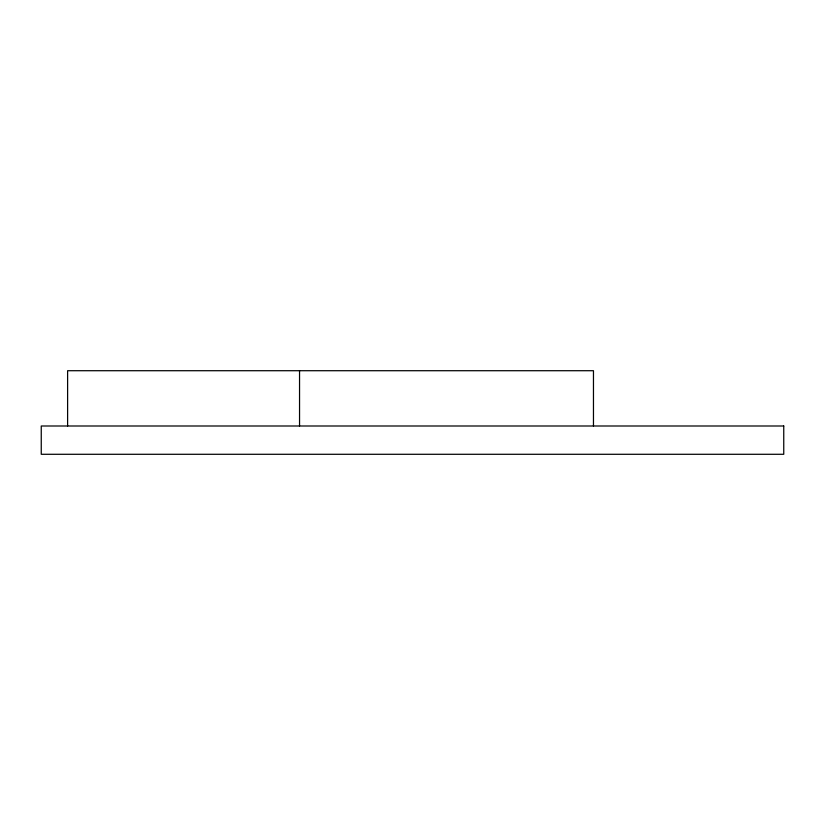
<?xml version="1.0" encoding="UTF-8"?>
<svg xmlns="http://www.w3.org/2000/svg" width="825" height="825" viewBox="0 0 825 825"><rect width="100%" height="100%" fill="white"/><g stroke="black" fill="none" stroke-linecap="round" stroke-linejoin="round"><path stroke-width="1.24" d="M593.464 425.999L593.464 370.714L67.609 370.714L67.609 425.999M299.547 370.714L299.547 425.999M783.75 425.999L41.25 425.999L41.25 454.286L783.75 454.286L783.75 425.999"/></g></svg>
